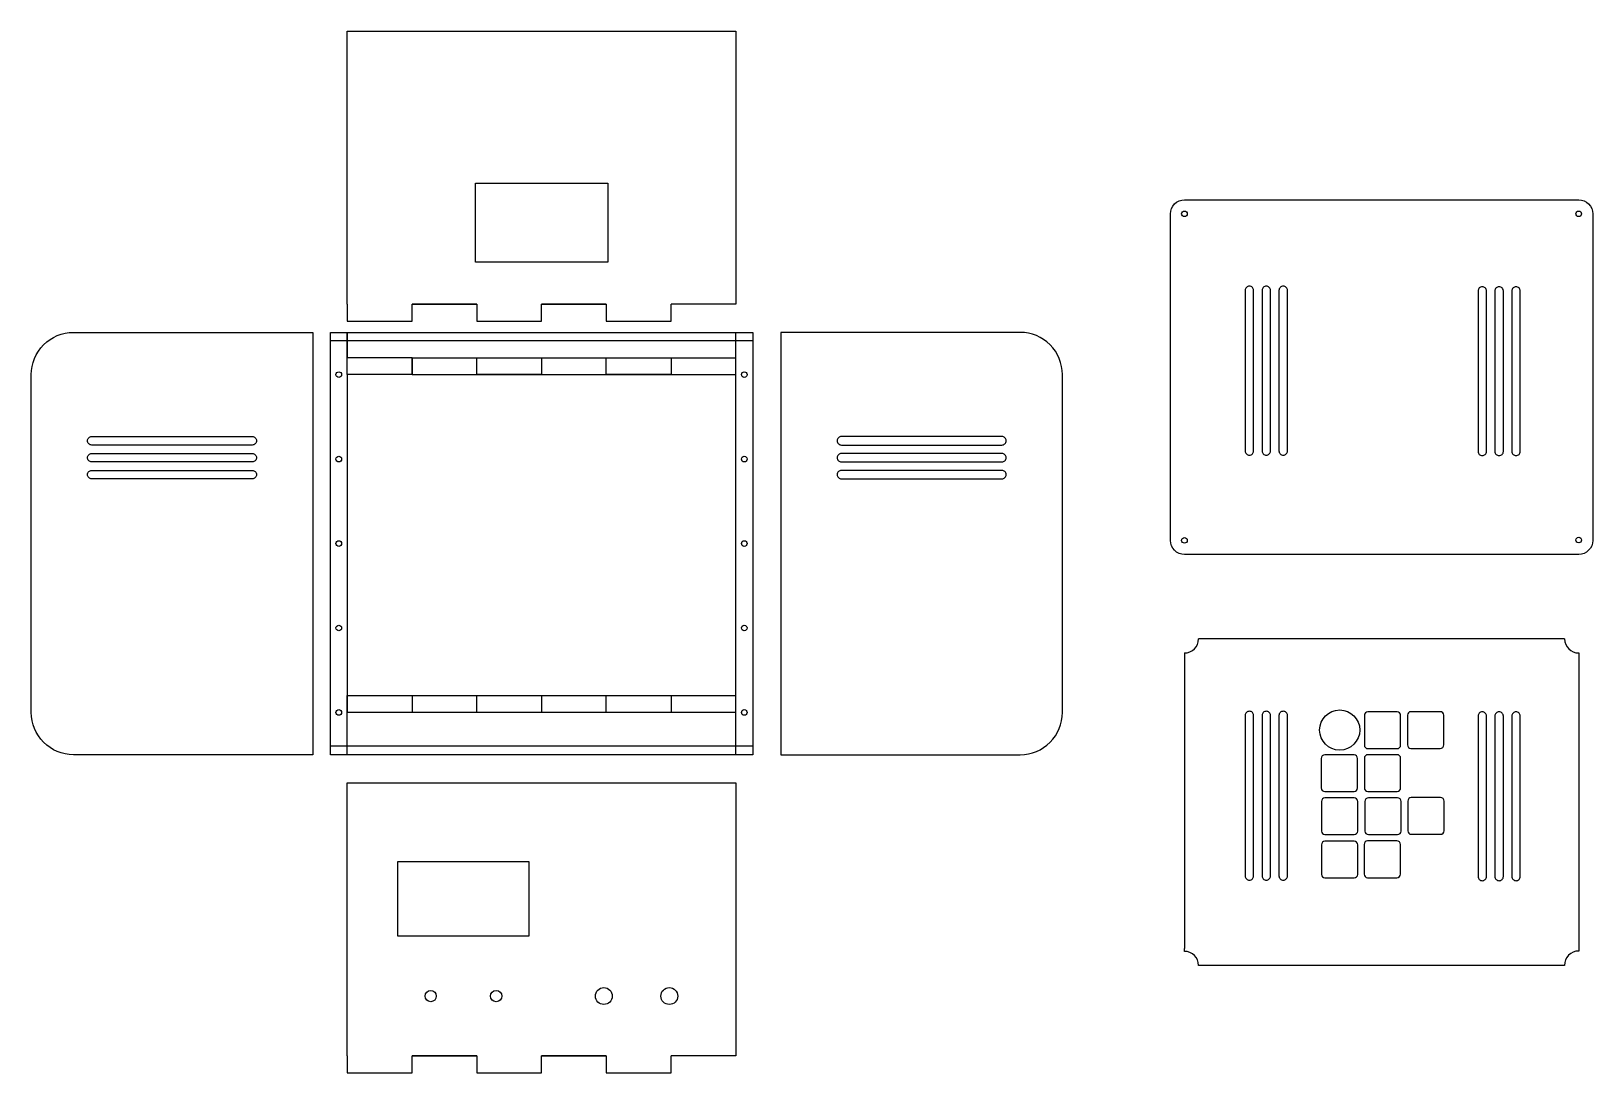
# Model space of a CAD drawing. Header units: millimetres. Extents: x 153 to 708, y -61 to 309.
import ezdxf

# ---------------------------------------------------------------- set-up
doc = ezdxf.new("R2010")
doc.units = ezdxf.units.MM
doc.layers.add('Layer1', color=10, linetype='Continuous')
doc.layers.add('logo', color=7, linetype='Continuous')

msp = doc.modelspace()

# ---------------------------------------------------------------- linework, layer by layer
for p, q in [((265.72, 211.62), (265.72, 205.62)), ((288.72, 205.62), (288.72, 211.62)), ((288.72, 211.62), (311.72, 211.62)), ((311.72, 211.62), (311.72, 205.62)), ((334.72, 205.62), (334.72, 211.62)), ((334.72, 211.62), (357.72, 211.62)), ((357.72, 211.62), (357.72, 205.62)), ((380.72, 205.62), (380.72, 211.62)), ((265.72, 205.62), (288.72, 205.62)), ((311.72, 205.62), (334.72, 205.62)), ((357.72, 205.62), (380.72, 205.62)), ((248.11, 201.62), (253.49, 201.62)), ((403.72, 201.62), (406.72, 201.62)), ((419.72, 201.62), (419.72, 161.62)), ((288.72, 192.62), (265.72, 192.62)), ((265.72, 186.62), (265.72, 192.62)), ((288.72, 192.62), (288.72, 186.62)), ((288.72, 186.62), (288.72, 192.62)), ((288.72, 186.62), (265.72, 186.62)), ((698.05, 92.75), (568.05, 92.75)), ((563.05, 87.75), (563.05, -17.28)), ((703.05, 87.75), (703.05, -18.13)), ((403.72, 51.62), (403.72, 54.62)), ((563.05, -18.25), (563.05, -17.28)), ((698.05, -23.25), (568.05, -23.25)), ((265.72, -55.38), (265.72, -61.38)), ((288.72, -61.38), (288.72, -55.38)), ((288.72, -55.38), (311.72, -55.38)), ((311.72, -55.38), (311.72, -61.38)), ((334.72, -61.38), (334.72, -55.38)), ((334.72, -55.38), (357.72, -55.38)), ((357.72, -55.38), (357.72, -61.38)), ((380.72, -61.38), (380.72, -55.38)), ((265.72, -61.38), (288.72, -61.38)), ((311.72, -61.38), (334.72, -61.38)), ((357.72, -61.38), (380.72, -61.38))]:
    msp.add_line(p, q)
for points in [[(265.72, 211.62), (265.72, 308.62), (403.72, 308.62), (403.72, 211.62), (380.72, 211.62)], [(311.72, 211.62), (288.72, 211.62)], [(357.72, 211.62), (334.72, 211.62)], [(288.72, 192.62), (288.72, 186.62)], [(265.72, -55.38), (265.72, 41.62), (403.72, 41.62), (403.72, -55.38), (380.72, -55.38)], [(311.72, -55.38), (288.72, -55.38)], [(311.72, -55.38), (288.72, -55.38)], [(357.72, -55.38), (334.72, -55.38)], [(357.72, -55.38), (334.72, -55.38)]]:
    msp.add_lwpolyline(points)
for points in [[(311.22, 254.62), (358.22, 254.62), (358.22, 226.62), (311.22, 226.62)], [(259.72, 201.62), (409.72, 201.62), (409.72, 51.62), (259.72, 51.62)], [(311.72, 192.62), (334.72, 192.62), (334.72, 186.62), (311.72, 186.62)], [(357.72, 192.62), (380.72, 192.62), (380.72, 186.62), (357.72, 186.62)], [(265.72, 72.62), (288.72, 72.62), (288.72, 66.62), (265.72, 66.62)], [(311.72, 72.62), (334.72, 72.62), (334.72, 66.62), (311.72, 66.62)], [(357.72, 72.62), (380.72, 72.62), (380.72, 66.62), (357.72, 66.62)], [(283.72, 13.62), (330.22, 13.62), (330.22, -12.88), (283.72, -12.88)]]:
    msp.add_lwpolyline(points, close=True)
msp.add_lwpolyline([(563.05, 122.75, -0.414214), (558.05, 127.75), (558.05, 243.75, -0.414214), (563.05, 248.75), (703.05, 248.75, -0.414214), (708.05, 243.75), (708.05, 127.75, -0.414214), (703.05, 122.75), (563.05, 122.75)], format="xyb")
for points in [[(587.61, 159.54), (587.61, 216.54, 0.414214), (586.11, 218.04), (586.11, 218.04, 0.414214), (584.61, 216.54), (584.61, 159.54, 0.414214), (586.11, 158.04), (586.11, 158.04, 0.414214)], [(593.61, 159.54), (593.61, 216.54, 0.414214), (592.11, 218.04), (592.11, 218.04, 0.414214), (590.61, 216.54), (590.61, 159.54, 0.414214), (592.11, 158.04), (592.11, 158.04, 0.414214)], [(599.61, 159.54), (599.61, 216.54, 0.414214), (598.11, 218.04), (598.11, 218.04, 0.414214), (596.61, 216.54), (596.61, 159.54, 0.414214), (598.11, 158.04), (598.11, 158.04, 0.414214)], [(670.3, 159.35), (670.3, 216.35, 0.414214), (668.8, 217.85), (668.8, 217.85, 0.414214), (667.3, 216.35), (667.3, 159.35, 0.414214), (668.8, 157.85), (668.8, 157.85, 0.414214)], [(676.3, 159.35), (676.3, 216.35, 0.414214), (674.8, 217.85), (674.8, 217.85, 0.414214), (673.3, 216.35), (673.3, 159.35, 0.414214), (674.8, 157.85), (674.8, 157.85, 0.414214)], [(682.3, 159.35), (682.3, 216.35, 0.414214), (680.8, 217.85), (680.8, 217.85, 0.414214), (679.3, 216.35), (679.3, 159.35, 0.414214), (680.8, 157.85), (680.8, 157.85, 0.414214)], [(253.49, 201.62), (253.49, 51.62), (168.49, 51.62, -0.414214), (153.49, 66.62), (153.49, 186.62, -0.414214), (168.49, 201.62)], [(419.72, 201.62), (419.72, 51.62), (504.72, 51.62, 0.414214), (519.72, 66.62), (519.72, 186.62, 0.414214), (504.72, 201.62)], [(231.99, 161.62), (174.99, 161.62, -0.414214), (173.49, 163.12), (173.49, 163.12, -0.414214), (174.99, 164.62), (231.99, 164.62, -0.414214), (233.49, 163.12), (233.49, 163.12, -0.414214)], [(441.22, 161.62), (498.22, 161.62, 0.414214), (499.72, 163.12), (499.72, 163.12, 0.414214), (498.22, 164.62), (441.22, 164.62, 0.414214), (439.72, 163.12), (439.72, 163.12, 0.414214)], [(231.99, 155.62), (174.99, 155.62, -0.414214), (173.49, 157.12), (173.49, 157.12, -0.414214), (174.99, 158.62), (231.99, 158.62, -0.414214), (233.49, 157.12), (233.49, 157.12, -0.414214)], [(441.22, 155.62), (498.22, 155.62, 0.414214), (499.72, 157.12), (499.72, 157.12, 0.414214), (498.22, 158.62), (441.22, 158.62, 0.414214), (439.72, 157.12), (439.72, 157.12, 0.414214)], [(231.99, 149.62), (174.99, 149.62, -0.414214), (173.49, 151.12), (173.49, 151.12, -0.414214), (174.99, 152.62), (231.99, 152.62, -0.414214), (233.49, 151.12), (233.49, 151.12, -0.414214)], [(441.22, 149.62), (498.22, 149.62, 0.414214), (499.72, 151.12), (499.72, 151.12, 0.414214), (498.22, 152.62), (441.22, 152.62, 0.414214), (439.72, 151.12), (439.72, 151.12, 0.414214)], [(587.61, 8.54), (587.61, 65.54, 0.414214), (586.11, 67.04), (586.11, 67.04, 0.414214), (584.61, 65.54), (584.61, 8.54, 0.414214), (586.11, 7.04), (586.11, 7.04, 0.414214)], [(593.61, 8.54), (593.61, 65.54, 0.414214), (592.11, 67.04), (592.11, 67.04, 0.414214), (590.61, 65.54), (590.61, 8.54, 0.414214), (592.11, 7.04), (592.11, 7.04, 0.414214)], [(599.61, 8.54), (599.61, 65.54, 0.414214), (598.11, 67.04), (598.11, 67.04, 0.414214), (596.61, 65.54), (596.61, 8.54, 0.414214), (598.11, 7.04), (598.11, 7.04, 0.414214)], [(670.3, 8.35), (670.3, 65.35, 0.414214), (668.8, 66.85), (668.8, 66.85, 0.414214), (667.3, 65.35), (667.3, 8.35, 0.414214), (668.8, 6.85), (668.8, 6.85, 0.414214)], [(676.3, 8.35), (676.3, 65.35, 0.414214), (674.8, 66.85), (674.8, 66.85, 0.414214), (673.3, 65.35), (673.3, 8.35, 0.414214), (674.8, 6.85), (674.8, 6.85, 0.414214)], [(682.3, 8.35), (682.3, 65.35, 0.414214), (680.8, 66.85), (680.8, 66.85, 0.414214), (679.3, 65.35), (679.3, 8.35, 0.414214), (680.8, 6.85), (680.8, 6.85, 0.414214)]]:
    msp.add_lwpolyline(points, format="xyb", close=True)
for centre, radius in [((563.05, 243.75), 1), ((703.05, 243.75), 1), ((262.72, 186.62), 1), ((406.72, 186.62), 1), ((262.72, 156.62), 1), ((406.72, 156.62), 1), ((262.72, 126.62), 1), ((406.72, 126.62), 1), ((563.05, 127.75), 1), ((703.05, 127.87), 1), ((262.72, 96.62), 1), ((406.72, 96.62), 1), ((262.72, 66.62), 1), ((406.72, 66.62), 1), ((295.35, -34.13), 2), ((318.6, -34.13), 2), ((356.85, -34.13), 3), ((380.1, -34.13), 3)]:
    msp.add_circle(centre, radius)
for centre, start, end in [((563.05, 92.75), 270, 0), ((703.05, 92.75), 180, 270), ((563.05, -23.25), 0, 90), ((703.05, -23.13), 90, 181.3129)]:
    msp.add_arc(centre, 5, start, end)
at = {"layer": 'Layer1'}
for p, q in [((259.72, 201.62), (262.72, 201.62)), ((265.72, 192.62), (265.72, 201.62)), ((265.72, 201.62), (265.72, 198.62)), ((403.72, 51.62), (403.72, 201.62)), ((403.72, 201.62), (403.72, 201.62)), ((409.72, 198.62), (259.72, 198.62)), ((265.72, 198.62), (265.72, 192.62)), ((288.72, 192.62), (403.72, 192.62)), ((265.72, 186.62), (265.72, 66.62)), ((288.72, 186.62), (403.72, 186.62)), ((265.72, 66.62), (265.72, 72.62)), ((265.72, 72.62), (403.72, 72.62)), ((265.72, 60.62), (265.72, 66.62)), ((403.72, 66.62), (265.72, 66.62)), ((265.72, 62.62), (265.72, 65.62)), ((403.72, 62.62), (403.72, 64.12)), ((265.72, 54.62), (265.72, 60.62)), ((409.72, 54.62), (259.72, 54.62)), ((265.72, 51.62), (265.72, 54.62))]:
    msp.add_line(p, q, dxfattribs=at)
at = {"layer": 'logo', "color": 0}
for points in [[(626.93, 65.55), (626.93, 55.02, 0.414214), (628.19, 53.76), (638.56, 53.76, 0.414214), (639.82, 55.02), (639.82, 65.55, 0.414214), (638.56, 66.81), (628.19, 66.81, 0.414214)], [(642.23, 65.63), (642.23, 55.11, 0.414214), (643.48, 53.85), (653.86, 53.85, 0.414214), (655.11, 55.11), (655.11, 65.63, 0.414214), (653.86, 66.89), (643.48, 66.89, 0.414214)], [(611.64, 50.3), (611.64, 39.78, 0.414214), (612.9, 38.52), (623.27, 38.52, 0.414214), (624.53, 39.78), (624.53, 50.3, 0.414214), (623.27, 51.56), (612.9, 51.56, 0.414214)], [(626.93, 50.36), (626.93, 39.83, 0.414214), (628.19, 38.57), (638.56, 38.57, 0.414214), (639.82, 39.83), (639.82, 50.36, 0.414214), (638.56, 51.62), (628.19, 51.62, 0.414214)], [(611.68, 35.03), (611.68, 24.5, 0.414214), (612.94, 23.24), (623.31, 23.24, 0.414214), (624.57, 24.5), (624.57, 35.03, 0.414214), (623.31, 36.28), (612.94, 36.28, 0.414214)], [(627.11, 35.03), (627.11, 24.5, 0.414214), (628.37, 23.24), (638.74, 23.24, 0.414214), (640, 24.5), (640, 35.03, 0.414214), (638.74, 36.28), (628.37, 36.28, 0.414214)], [(642.35, 35.11), (642.35, 24.59, 0.414214), (643.61, 23.33), (653.98, 23.33, 0.414214), (655.24, 24.59), (655.24, 35.11, 0.414214), (653.98, 36.37), (643.61, 36.37, 0.414214)], [(611.68, 19.62), (611.68, 9.09, 0.414214), (612.94, 7.84), (623.31, 7.84, 0.414214), (624.57, 9.09), (624.57, 19.62, 0.414214), (623.31, 20.88), (612.94, 20.88, 0.414214)], [(626.84, 19.71), (626.84, 9.18, 0.414214), (628.1, 7.92), (638.47, 7.92, 0.414214), (639.73, 9.18), (639.73, 19.71, 0.414214), (638.47, 20.97), (628.1, 20.97, 0.414214)]]:
    msp.add_lwpolyline(points, format="xyb", close=True, dxfattribs=at)
msp.add_circle((618.17, 60.37), 7.13, dxfattribs=at)

doc.saveas('drawing.dxf')
